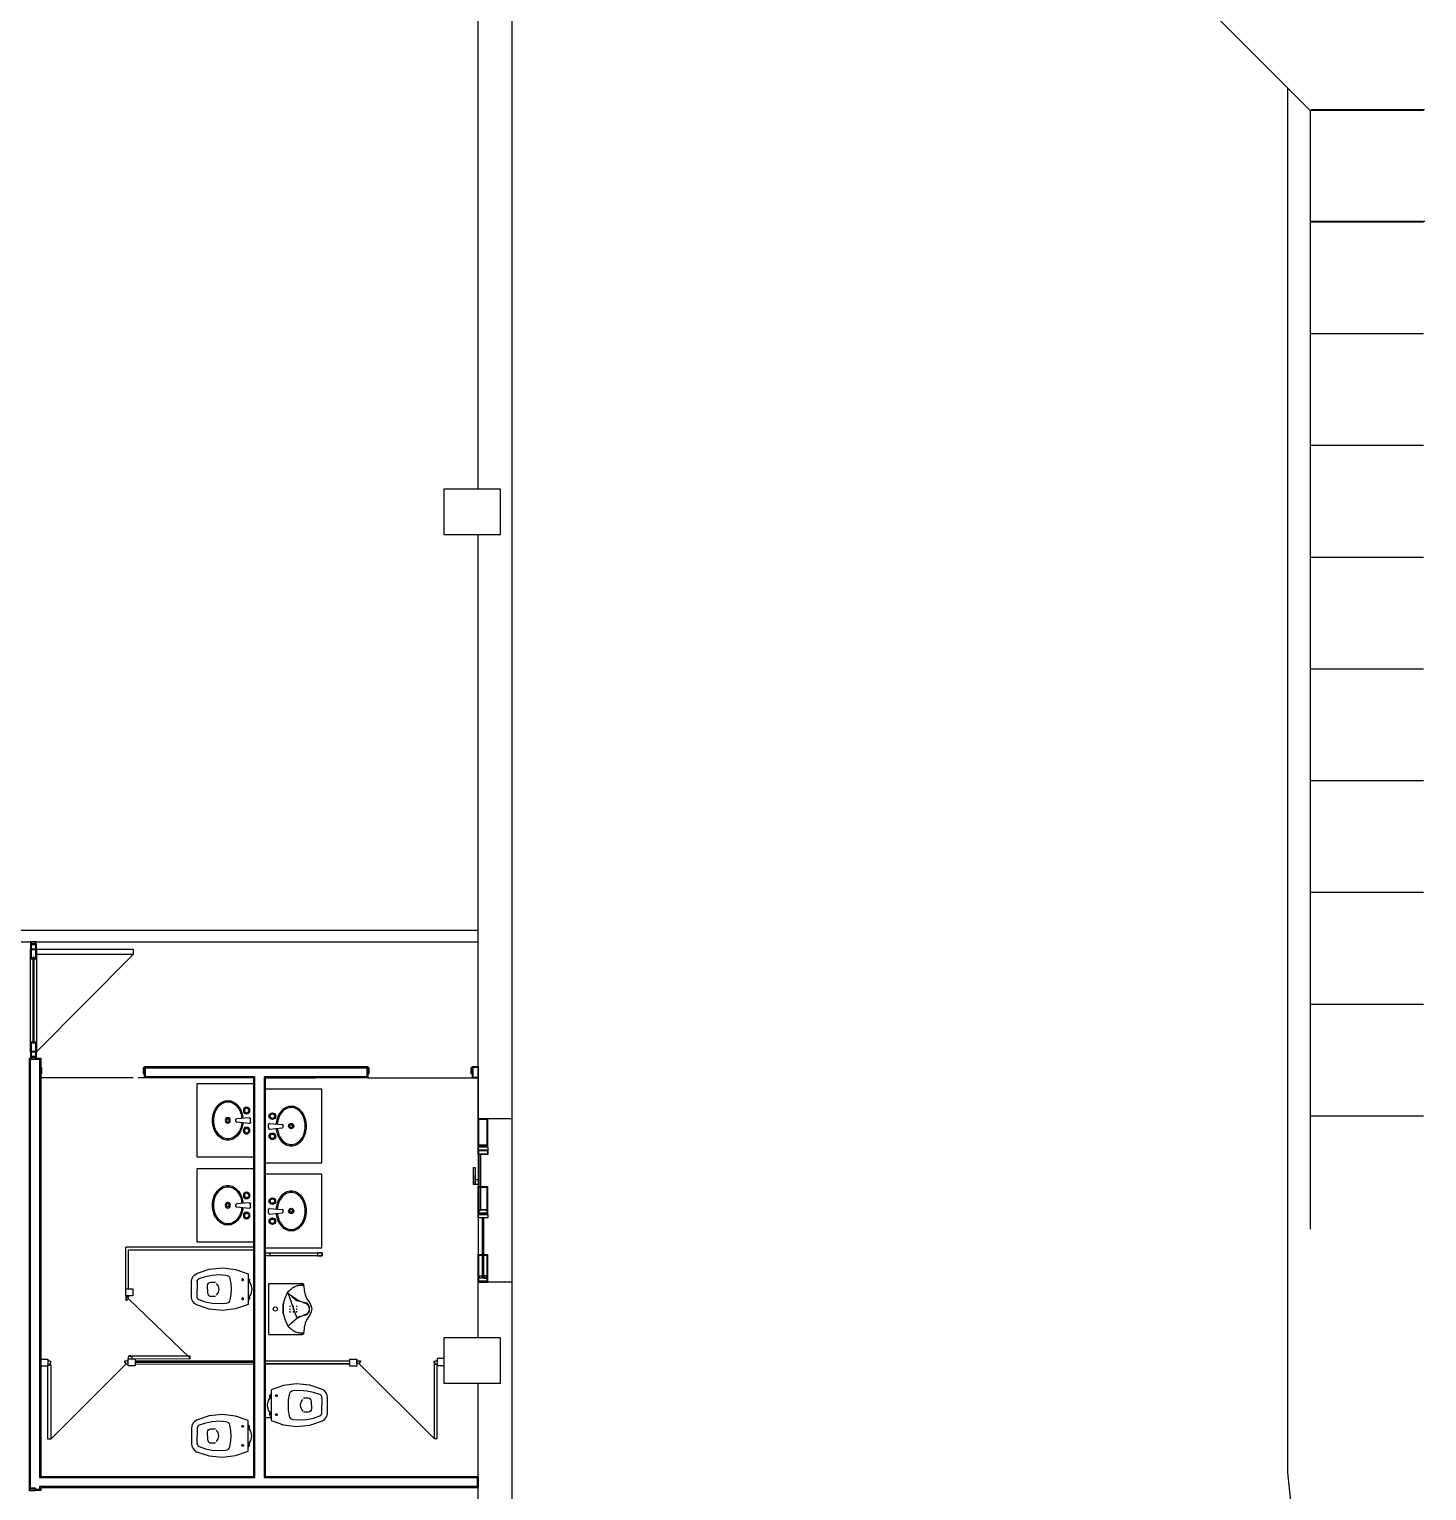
# Model space of a CAD drawing. Header units: metres. Extents: x 2 to 323, y -2 to 254.
# Drawn here: x 73.38 to 85.73, y 151.41 to 164.32 of the extents above; entities that cross this region are included whole.
import ezdxf

# ---------------------------------------------------------------- set-up
doc = ezdxf.new("R2010")
doc.units = ezdxf.units.M
doc.layers.add('REFERENCIA', color=7, linetype='Continuous')

msp = doc.modelspace()

# ---------------------------------------------------------------- linework, layer by layer
at = {"layer": 'REFERENCIA'}
for p, q in [((77.646, 168.62), (77.646, 154.7)), ((77.646, 168.62), (77.646, 154.7)), ((77.646, 168.62), (77.646, 154.7)), ((77.346, 167.352), (77.346, 160.261)), ((77.346, 167.352), (77.346, 160.261)), ((77.346, 167.352), (77.346, 160.261)), ((83.467, 164.842), (84.701, 163.607)), ((83.467, 164.842), (84.701, 163.607)), ((83.467, 164.842), (84.701, 163.607)), ((84.501, 163.807), (84.501, 151.571)), ((84.501, 163.807), (84.501, 151.571)), ((84.501, 163.807), (84.501, 151.571)), ((84.501, 163.807), (84.501, 151.571)), ((84.501, 163.807), (84.501, 151.571)), ((85.701, 163.607), (84.701, 163.607)), ((84.701, 163.607), (84.701, 153.721)), ((85.701, 163.607), (84.701, 163.607)), ((85.701, 163.607), (84.701, 163.607)), ((84.701, 163.607), (84.701, 153.721)), ((85.701, 163.607), (84.701, 163.607)), ((85.701, 163.607), (84.701, 163.607)), ((84.701, 163.607), (84.701, 153.721)), ((85.701, 163.607), (84.701, 163.607)), ((85.711, 163.613), (84.711, 163.612)), ((85.711, 163.613), (84.711, 163.612)), ((85.711, 163.613), (84.711, 163.612)), ((85.701, 162.62), (84.701, 162.62)), ((85.701, 162.62), (84.701, 162.62)), ((85.701, 162.62), (84.701, 162.62)), ((85.701, 162.62), (84.701, 162.62)), ((85.701, 162.62), (84.701, 162.62)), ((85.701, 162.62), (84.701, 162.62)), ((85.712, 162.625), (84.712, 162.625)), ((85.712, 162.625), (84.712, 162.625)), ((85.712, 162.625), (84.712, 162.625)), ((85.701, 161.633), (84.701, 161.633)), ((85.701, 161.633), (84.701, 161.633)), ((85.701, 161.633), (84.701, 161.633)), ((85.701, 160.645), (84.701, 160.645)), ((85.701, 160.645), (84.701, 160.645)), ((85.701, 160.645), (84.701, 160.645)), ((77.346, 159.861), (77.346, 154.7)), ((77.346, 159.861), (77.346, 154.7)), ((77.346, 159.861), (77.346, 154.7)), ((85.701, 159.658), (84.701, 159.658)), ((85.701, 159.658), (84.701, 159.658)), ((85.701, 159.658), (84.701, 159.658)), ((85.701, 158.67), (84.701, 158.67)), ((85.701, 158.67), (84.701, 158.67)), ((85.701, 158.67), (84.701, 158.67)), ((85.701, 157.683), (84.701, 157.683)), ((85.701, 157.683), (84.701, 157.683)), ((85.701, 157.683), (84.701, 157.683)), ((85.701, 156.696), (84.701, 156.696)), ((85.701, 156.696), (84.701, 156.696)), ((85.701, 156.696), (84.701, 156.696)), ((74.301, 156.15), (73.447, 155.29)), ((85.701, 155.708), (84.701, 155.708)), ((85.701, 155.708), (84.701, 155.708)), ((85.701, 155.708), (84.701, 155.708)), ((73.396, 151.435), (73.396, 155.223)), ((74.411, 155.148), (76.366, 155.148)), ((74.301, 155.058), (73.486, 155.058)), ((74.401, 155.058), (74.346, 155.058)), ((75.468, 155.058), (75.913, 155.058)), ((76.376, 155.097), (76.376, 155.058)), ((76.376, 155.058), (77.301, 155.058)), ((77.351, 155.058), (77.351, 153.258)), ((85.701, 154.721), (84.701, 154.721)), ((85.701, 154.721), (84.701, 154.721)), ((85.701, 154.721), (84.701, 154.721)), ((75.208, 154.676), (75.208, 154.686)), ((75.328, 154.706), (75.218, 154.696)), ((75.328, 154.656), (75.218, 154.666)), ((75.338, 154.666), (75.338, 154.696)), ((75.498, 154.616), (75.498, 154.646)), ((75.508, 154.656), (75.618, 154.646)), ((75.508, 154.606), (75.618, 154.616)), ((75.628, 154.626), (75.628, 154.636)), ((77.346, 154.7), (77.646, 154.7)), ((77.346, 154.7), (77.646, 154.7)), ((77.346, 154.7), (77.646, 154.7)), ((77.646, 154.7), (77.646, 153.256)), ((77.646, 154.7), (77.646, 153.256)), ((77.646, 154.7), (77.646, 153.256)), ((77.351, 154.458), (77.431, 154.458)), ((77.324, 154.197), (77.324, 154.151)), ((77.324, 154.15), (77.324, 154.195)), ((77.324, 154.161), (77.324, 154.116)), ((77.324, 154.114), (77.324, 154.159)), ((75.208, 153.926), (75.208, 153.936)), ((75.328, 153.956), (75.218, 153.946)), ((75.338, 153.916), (75.338, 153.946)), ((75.328, 153.906), (75.218, 153.916)), ((75.498, 153.866), (75.498, 153.896)), ((75.508, 153.906), (75.618, 153.896)), ((75.508, 153.856), (75.618, 153.866)), ((75.628, 153.876), (75.628, 153.886)), ((77.351, 153.858), (77.431, 153.858)), ((77.388, 153.29), (77.388, 153.823)), ((77.398, 153.823), (77.398, 153.29)), ((74.236, 153.195), (74.236, 153.562)), ((75.368, 153.562), (74.236, 153.562)), ((75.468, 153.558), (75.469, 153.558)), ((74.261, 153.195), (74.261, 153.537)), ((75.368, 153.537), (74.261, 153.537)), ((74.286, 153.537), (74.286, 153.537)), ((74.867, 153.258), (74.867, 153.191)), ((74.867, 153.125), (74.867, 153.191)), ((75.502, 152.791), (75.502, 153.241)), ((75.502, 153.241), (75.792, 153.241)), ((77.346, 153.256), (77.346, 152.761)), ((77.346, 153.256), (77.646, 153.256)), ((77.346, 153.256), (77.346, 152.761)), ((77.346, 153.256), (77.646, 153.256)), ((77.346, 153.256), (77.346, 152.761)), ((77.346, 153.256), (77.646, 153.256)), ((77.351, 153.258), (77.431, 153.258)), ((77.646, 153.256), (77.646, 147.45)), ((77.646, 153.256), (77.646, 147.45)), ((77.646, 153.256), (77.646, 147.45)), ((74.261, 153.105), (74.804, 152.584)), ((74.261, 153.105), (74.804, 152.584)), ((75.688, 153.037), (75.688, 153.046)), ((75.718, 153.037), (75.718, 153.046)), ((75.748, 153.037), (75.748, 153.046)), ((75.688, 153.012), (75.688, 153.021)), ((75.688, 152.987), (75.688, 152.996)), ((75.718, 153.012), (75.718, 153.021)), ((75.718, 152.987), (75.718, 152.996)), ((75.748, 153.012), (75.748, 153.021)), ((75.748, 152.987), (75.748, 152.996)), ((75.502, 152.791), (75.792, 152.791)), ((74.24, 152.531), (73.576, 151.867)), ((74.292, 152.574), (74.292, 152.574)), ((75.368, 152.543), (74.321, 152.543)), ((76.216, 152.531), (75.468, 152.531)), ((76.297, 152.535), (76.961, 151.871)), ((77.346, 152.361), (77.346, 147.45)), ((77.346, 152.361), (77.346, 147.45)), ((77.346, 152.361), (77.346, 147.45)), ((75.97, 152.233), (75.97, 152.167)), ((75.97, 152.1), (75.97, 152.167)), ((75.468, 152.058), (75.52, 152.058)), ((74.867, 151.962), (74.867, 151.895)), ((74.867, 151.829), (74.867, 151.895))]:
    msp.add_line(p, q, dxfattribs=at)
for points in [[(77.046, 159.861), (77.546, 159.861), (77.546, 160.261), (77.046, 160.261), (77.046, 159.861)], [(77.046, 159.861), (77.546, 159.861), (77.546, 160.261), (77.046, 160.261), (77.046, 159.861)], [(73.396, 156.24), (73.446, 156.24), (73.446, 156.262), (73.396, 156.262), (73.396, 156.24)], [(73.447, 156.24), (73.396, 156.24), (73.396, 156.195), (73.447, 156.195), (73.447, 156.24)], [(73.447, 155.29), (73.41, 155.29), (73.41, 155.29), (73.396, 155.29), (73.396, 156.096), (73.396, 156.195), (73.433, 156.195), (73.433, 156.195), (73.447, 156.195), (73.447, 156.096), (73.447, 155.29)], [(73.401, 156.245), (73.441, 156.245), (73.441, 156.257), (73.401, 156.257), (73.401, 156.245)], [(73.442, 156.235), (73.401, 156.235), (73.401, 156.2), (73.442, 156.2), (73.442, 156.235)], [(74.301, 156.195), (74.301, 156.164), (74.301, 156.164), (74.301, 156.15), (73.585, 156.15), (73.447, 156.15), (73.447, 156.181), (73.447, 156.181), (73.447, 156.195), (73.585, 156.195), (74.301, 156.195)], [(73.416, 155.365), (73.427, 155.365), (73.427, 156.125), (73.416, 156.125), (73.416, 155.365)], [(73.447, 155.29), (73.396, 155.29), (73.396, 155.245), (73.447, 155.245), (73.447, 155.29)], [(73.396, 155.223), (73.446, 155.223), (73.446, 155.245), (73.396, 155.245), (73.396, 155.223)], [(73.442, 155.285), (73.401, 155.285), (73.401, 155.25), (73.442, 155.25), (73.442, 155.285)], [(73.401, 155.228), (73.441, 155.228), (73.441, 155.24), (73.401, 155.24), (73.401, 155.228)], [(73.496, 155.148), (73.476, 155.148), (73.476, 155.097), (73.496, 155.097), (73.496, 155.148)], [(73.491, 155.143), (73.481, 155.143), (73.481, 155.102), (73.491, 155.102), (73.491, 155.143)], [(74.411, 155.148), (74.391, 155.148), (74.391, 155.097), (74.411, 155.097), (74.411, 155.148)], [(74.406, 155.143), (74.396, 155.143), (74.396, 155.102), (74.406, 155.102), (74.406, 155.143)], [(76.386, 155.148), (76.366, 155.148), (76.366, 155.097), (76.386, 155.097), (76.386, 155.148)], [(76.381, 155.143), (76.371, 155.143), (76.371, 155.102), (76.381, 155.102), (76.381, 155.143)], [(77.306, 155.148), (77.286, 155.148), (77.286, 155.097), (77.306, 155.097), (77.306, 155.148)], [(77.301, 155.143), (77.291, 155.143), (77.291, 155.102), (77.301, 155.102), (77.301, 155.143)], [(75.368, 155.008), (75.368, 154.358), (74.868, 154.358), (74.868, 155.008), (75.368, 155.008)], [(75.468, 154.958), (75.468, 154.308), (75.968, 154.308), (75.968, 154.958), (75.468, 154.958)], [(75.276, 154.77), (75.278, 154.759), (75.284, 154.75), (75.293, 154.743), (75.305, 154.741), (75.316, 154.743), (75.325, 154.75), (75.332, 154.759), (75.334, 154.77), (75.332, 154.782), (75.325, 154.791), (75.316, 154.797), (75.305, 154.8), (75.293, 154.797), (75.284, 154.791), (75.278, 154.782), (75.276, 154.77)], [(75.286, 154.77), (75.287, 154.763), (75.291, 154.757), (75.297, 154.753), (75.305, 154.751), (75.312, 154.753), (75.318, 154.757), (75.322, 154.763), (75.324, 154.77), (75.322, 154.778), (75.318, 154.784), (75.312, 154.788), (75.305, 154.79), (75.297, 154.788), (75.291, 154.784), (75.287, 154.778), (75.286, 154.77)], [(75.561, 154.72), (75.559, 154.709), (75.553, 154.7), (75.543, 154.693), (75.532, 154.691), (75.521, 154.693), (75.511, 154.7), (75.505, 154.709), (75.503, 154.72), (75.505, 154.732), (75.511, 154.741), (75.521, 154.747), (75.532, 154.75), (75.543, 154.747), (75.553, 154.741), (75.559, 154.732), (75.561, 154.72)], [(75.551, 154.72), (75.55, 154.713), (75.546, 154.707), (75.54, 154.703), (75.532, 154.701), (75.525, 154.703), (75.519, 154.707), (75.514, 154.713), (75.513, 154.72), (75.514, 154.728), (75.519, 154.734), (75.525, 154.738), (75.532, 154.74), (75.54, 154.738), (75.546, 154.734), (75.55, 154.728), (75.551, 154.72)], [(75.115, 154.683), (75.117, 154.674), (75.122, 154.666), (75.129, 154.661), (75.138, 154.659), (75.148, 154.661), (75.155, 154.666), (75.16, 154.674), (75.162, 154.683), (75.16, 154.692), (75.155, 154.7), (75.148, 154.705), (75.138, 154.707), (75.129, 154.705), (75.122, 154.7), (75.117, 154.692), (75.115, 154.683)], [(75.126, 154.683), (75.127, 154.678), (75.129, 154.674), (75.133, 154.671), (75.138, 154.671), (75.143, 154.671), (75.147, 154.674), (75.15, 154.678), (75.151, 154.683), (75.15, 154.688), (75.147, 154.692), (75.143, 154.695), (75.138, 154.695), (75.133, 154.695), (75.129, 154.692), (75.127, 154.688), (75.126, 154.683)], [(75.276, 154.592), (75.278, 154.581), (75.284, 154.572), (75.293, 154.565), (75.305, 154.563), (75.316, 154.565), (75.325, 154.572), (75.332, 154.581), (75.334, 154.592), (75.332, 154.604), (75.325, 154.613), (75.316, 154.619), (75.305, 154.621), (75.293, 154.619), (75.284, 154.613), (75.278, 154.604), (75.276, 154.592)], [(75.286, 154.592), (75.287, 154.585), (75.291, 154.579), (75.297, 154.575), (75.305, 154.573), (75.312, 154.575), (75.318, 154.579), (75.322, 154.585), (75.324, 154.592), (75.322, 154.6), (75.318, 154.606), (75.312, 154.61), (75.305, 154.611), (75.297, 154.61), (75.291, 154.606), (75.287, 154.6), (75.286, 154.592)], [(75.722, 154.633), (75.72, 154.624), (75.715, 154.616), (75.708, 154.611), (75.699, 154.609), (75.689, 154.611), (75.682, 154.616), (75.677, 154.624), (75.675, 154.633), (75.677, 154.642), (75.682, 154.65), (75.689, 154.655), (75.699, 154.657), (75.708, 154.655), (75.715, 154.65), (75.72, 154.642), (75.722, 154.633)], [(75.711, 154.633), (75.71, 154.628), (75.707, 154.624), (75.703, 154.621), (75.699, 154.621), (75.694, 154.621), (75.69, 154.624), (75.687, 154.628), (75.686, 154.633), (75.687, 154.638), (75.69, 154.642), (75.694, 154.645), (75.699, 154.645), (75.703, 154.645), (75.707, 154.642), (75.71, 154.638), (75.711, 154.633)], [(77.431, 154.698), (77.431, 154.458), (77.351, 154.458), (77.351, 154.698), (77.431, 154.698)], [(77.426, 154.693), (77.426, 154.463), (77.356, 154.463), (77.356, 154.693), (77.426, 154.693)], [(75.561, 154.542), (75.559, 154.531), (75.553, 154.522), (75.543, 154.515), (75.532, 154.513), (75.521, 154.515), (75.511, 154.522), (75.505, 154.531), (75.503, 154.542), (75.505, 154.554), (75.511, 154.563), (75.521, 154.569), (75.532, 154.571), (75.543, 154.569), (75.553, 154.563), (75.559, 154.554), (75.561, 154.542)], [(75.551, 154.542), (75.55, 154.535), (75.546, 154.529), (75.54, 154.525), (75.532, 154.523), (75.525, 154.525), (75.519, 154.529), (75.514, 154.535), (75.513, 154.542), (75.514, 154.55), (75.519, 154.556), (75.525, 154.56), (75.532, 154.561), (75.54, 154.56), (75.546, 154.556), (75.55, 154.55), (75.551, 154.542)], [(77.351, 154.421), (77.351, 154.45), (77.436, 154.45), (77.436, 154.421), (77.351, 154.421)], [(77.37, 154.389), (77.37, 153.886), (77.36, 153.886), (77.36, 154.389), (77.37, 154.389)], [(75.368, 154.258), (75.368, 153.608), (74.868, 153.608), (74.868, 154.258), (75.368, 154.258)], [(75.468, 154.208), (75.468, 153.558), (75.968, 153.558), (75.968, 154.208), (75.468, 154.208)], [(77.431, 154.098), (77.431, 153.858), (77.351, 153.858), (77.351, 154.098), (77.431, 154.098)], [(77.426, 154.093), (77.426, 153.863), (77.356, 153.863), (77.356, 154.093), (77.426, 154.093)], [(75.115, 153.933), (75.117, 153.924), (75.122, 153.916), (75.129, 153.911), (75.138, 153.909), (75.148, 153.911), (75.155, 153.916), (75.16, 153.924), (75.162, 153.933), (75.16, 153.942), (75.155, 153.95), (75.148, 153.955), (75.138, 153.957), (75.129, 153.955), (75.122, 153.95), (75.117, 153.942), (75.115, 153.933)], [(75.126, 153.933), (75.127, 153.928), (75.129, 153.924), (75.133, 153.921), (75.138, 153.921), (75.143, 153.921), (75.147, 153.924), (75.15, 153.928), (75.151, 153.933), (75.15, 153.938), (75.147, 153.942), (75.143, 153.945), (75.138, 153.945), (75.133, 153.945), (75.129, 153.942), (75.127, 153.938), (75.126, 153.933)], [(75.276, 154.02), (75.278, 154.009), (75.284, 154), (75.293, 153.993), (75.305, 153.991), (75.316, 153.993), (75.325, 154), (75.332, 154.009), (75.334, 154.02), (75.332, 154.032), (75.325, 154.041), (75.316, 154.047), (75.305, 154.05), (75.293, 154.047), (75.284, 154.041), (75.278, 154.032), (75.276, 154.02)], [(75.286, 154.02), (75.287, 154.013), (75.291, 154.007), (75.297, 154.003), (75.305, 154.001), (75.312, 154.003), (75.318, 154.007), (75.322, 154.013), (75.324, 154.02), (75.322, 154.028), (75.318, 154.034), (75.312, 154.038), (75.305, 154.04), (75.297, 154.038), (75.291, 154.034), (75.287, 154.028), (75.286, 154.02)], [(75.561, 153.97), (75.559, 153.959), (75.553, 153.95), (75.543, 153.943), (75.532, 153.941), (75.521, 153.943), (75.511, 153.95), (75.505, 153.959), (75.503, 153.97), (75.505, 153.982), (75.511, 153.991), (75.521, 153.997), (75.532, 154), (75.543, 153.997), (75.553, 153.991), (75.559, 153.982), (75.561, 153.97)], [(75.551, 153.97), (75.55, 153.963), (75.546, 153.957), (75.54, 153.953), (75.532, 153.951), (75.525, 153.953), (75.519, 153.957), (75.514, 153.963), (75.513, 153.97), (75.514, 153.978), (75.519, 153.984), (75.525, 153.988), (75.532, 153.99), (75.54, 153.988), (75.546, 153.984), (75.55, 153.978), (75.551, 153.97)], [(75.276, 153.842), (75.278, 153.831), (75.284, 153.822), (75.293, 153.815), (75.305, 153.813), (75.316, 153.815), (75.325, 153.822), (75.332, 153.831), (75.334, 153.842), (75.332, 153.854), (75.325, 153.863), (75.316, 153.869), (75.305, 153.871), (75.293, 153.869), (75.284, 153.863), (75.278, 153.854), (75.276, 153.842)], [(75.286, 153.842), (75.287, 153.835), (75.291, 153.829), (75.297, 153.825), (75.305, 153.823), (75.312, 153.825), (75.318, 153.829), (75.322, 153.835), (75.324, 153.842), (75.322, 153.85), (75.318, 153.856), (75.312, 153.86), (75.305, 153.861), (75.297, 153.86), (75.291, 153.856), (75.287, 153.85), (75.286, 153.842)], [(75.561, 153.792), (75.559, 153.781), (75.553, 153.772), (75.543, 153.765), (75.532, 153.763), (75.521, 153.765), (75.511, 153.772), (75.505, 153.781), (75.503, 153.792), (75.505, 153.804), (75.511, 153.813), (75.521, 153.819), (75.532, 153.821), (75.543, 153.819), (75.553, 153.813), (75.559, 153.804), (75.561, 153.792)], [(75.551, 153.792), (75.55, 153.785), (75.546, 153.779), (75.54, 153.775), (75.532, 153.773), (75.525, 153.775), (75.519, 153.779), (75.514, 153.785), (75.513, 153.792), (75.514, 153.8), (75.519, 153.806), (75.525, 153.81), (75.532, 153.811), (75.54, 153.81), (75.546, 153.806), (75.55, 153.8), (75.551, 153.792)], [(75.722, 153.883), (75.72, 153.874), (75.715, 153.866), (75.708, 153.861), (75.699, 153.859), (75.689, 153.861), (75.682, 153.866), (75.677, 153.874), (75.675, 153.883), (75.677, 153.892), (75.682, 153.9), (75.689, 153.905), (75.699, 153.907), (75.708, 153.905), (75.715, 153.9), (75.72, 153.892), (75.722, 153.883)], [(75.711, 153.883), (75.71, 153.878), (75.707, 153.874), (75.703, 153.871), (75.699, 153.871), (75.694, 153.871), (75.69, 153.874), (75.687, 153.878), (75.686, 153.883), (75.687, 153.888), (75.69, 153.892), (75.694, 153.895), (75.699, 153.895), (75.703, 153.895), (75.707, 153.892), (75.71, 153.888), (75.711, 153.883)], [(77.436, 153.853), (77.436, 153.823), (77.351, 153.823), (77.351, 153.853), (77.436, 153.853)], [(75.469, 153.487), (75.469, 153.513), (75.971, 153.513), (75.971, 153.487), (75.469, 153.487)], [(75.509, 153.513), (75.509, 153.487), (75.469, 153.487), (75.469, 153.513), (75.509, 153.513)], [(75.931, 153.513), (75.931, 153.487), (75.971, 153.487), (75.971, 153.513), (75.931, 153.513)], [(77.431, 153.498), (77.431, 153.258), (77.351, 153.258), (77.351, 153.498), (77.431, 153.498)], [(77.426, 153.493), (77.426, 153.263), (77.356, 153.263), (77.356, 153.493), (77.426, 153.493)], [(74.817, 153.191), (74.817, 153.258), (74.82, 153.28), (74.83, 153.3), (74.844, 153.317), (74.863, 153.33), (74.975, 153.368), (75.091, 153.38), (75.206, 153.366), (75.317, 153.326), (75.317, 153.271), (75.317, 153.111), (75.317, 153.057), (75.206, 153.017), (75.091, 153.003), (74.975, 153.014), (74.863, 153.052), (74.844, 153.065), (74.83, 153.082), (74.82, 153.102), (74.817, 153.125), (74.817, 153.191)], [(77.351, 153.29), (77.351, 153.255), (77.436, 153.255), (77.436, 153.29), (77.351, 153.29)], [(77.383, 153.29), (77.363, 153.29), (77.363, 153.31), (77.383, 153.31), (77.383, 153.29)], [(77.403, 153.29), (77.423, 153.29), (77.423, 153.31), (77.403, 153.31), (77.403, 153.29)], [(74.298, 153.195), (74.298, 153.133), (74.236, 153.133), (74.236, 153.195), (74.298, 153.195)], [(75.262, 153.275), (75.263, 153.272), (75.264, 153.27), (75.266, 153.268), (75.269, 153.268), (75.272, 153.268), (75.274, 153.27), (75.276, 153.272), (75.276, 153.275), (75.276, 153.278), (75.274, 153.28), (75.272, 153.282), (75.269, 153.282), (75.266, 153.282), (75.264, 153.28), (75.263, 153.278), (75.262, 153.275)], [(75.262, 153.275), (75.263, 153.272), (75.264, 153.27), (75.266, 153.268), (75.269, 153.268), (75.272, 153.268), (75.274, 153.27), (75.276, 153.272), (75.276, 153.275), (75.276, 153.278), (75.274, 153.28), (75.272, 153.282), (75.269, 153.282), (75.266, 153.282), (75.264, 153.28), (75.263, 153.278), (75.262, 153.275)], [(74.261, 153.123), (74.261, 153.133), (74.236, 153.133), (74.236, 153.123), (74.261, 153.123)], [(74.249, 153.105), (74.261, 153.105), (74.261, 153.123), (74.236, 153.123), (74.236, 153.096), (74.249, 153.096), (74.249, 153.105)], [(75.262, 153.107), (75.263, 153.104), (75.264, 153.102), (75.266, 153.101), (75.269, 153.1), (75.272, 153.101), (75.274, 153.102), (75.276, 153.104), (75.276, 153.107), (75.276, 153.11), (75.274, 153.112), (75.272, 153.114), (75.269, 153.115), (75.266, 153.114), (75.264, 153.112), (75.263, 153.11), (75.262, 153.107)], [(75.576, 153.016), (75.575, 153.009), (75.571, 153.003), (75.565, 152.999), (75.558, 152.998), (75.551, 152.999), (75.545, 153.003), (75.541, 153.009), (75.539, 153.016), (75.541, 153.024), (75.545, 153.029), (75.551, 153.033), (75.558, 153.035), (75.565, 153.033), (75.571, 153.029), (75.575, 153.024), (75.576, 153.016)], [(77.046, 152.361), (77.546, 152.361), (77.546, 152.761), (77.046, 152.761), (77.046, 152.361)], [(77.046, 152.361), (77.546, 152.361), (77.546, 152.761), (77.046, 152.761), (77.046, 152.361)], [(73.548, 152.574), (73.548, 152.512), (73.486, 152.512), (73.486, 152.574), (73.548, 152.574)], [(73.548, 152.522), (73.576, 152.522), (73.576, 151.867), (73.548, 151.867), (73.548, 152.522)], [(74.235, 152.544), (74.235, 152.531), (74.259, 152.531), (74.259, 152.556), (74.227, 152.556), (74.227, 152.544), (74.235, 152.544)], [(74.321, 152.575), (74.321, 152.513), (74.259, 152.513), (74.259, 152.575), (74.321, 152.575)], [(74.292, 152.575), (74.292, 152.603), (74.804, 152.602), (74.804, 152.574), (74.292, 152.575)], [(74.321, 152.555), (74.321, 152.53), (75.368, 152.531), (75.368, 152.556), (74.321, 152.555)], [(75.468, 152.556), (75.468, 152.531), (76.216, 152.531), (76.216, 152.556), (75.468, 152.556)], [(76.278, 152.574), (76.278, 152.512), (76.216, 152.512), (76.216, 152.574), (76.278, 152.574)], [(76.302, 152.547), (76.302, 152.535), (76.278, 152.535), (76.278, 152.56), (76.31, 152.56), (76.31, 152.547), (76.302, 152.547)], [(76.989, 152.526), (76.961, 152.526), (76.961, 151.871), (76.989, 151.871), (76.989, 152.526)], [(76.989, 152.578), (76.989, 152.516), (77.051, 152.516), (77.051, 152.578), (76.989, 152.578)], [(76.02, 152.167), (76.02, 152.233), (76.016, 152.256), (76.007, 152.276), (75.993, 152.293), (75.974, 152.306), (75.862, 152.343), (75.746, 152.355), (75.631, 152.341), (75.52, 152.301), (75.52, 152.247), (75.52, 152.086), (75.52, 152.032), (75.631, 151.992), (75.746, 151.978), (75.862, 151.99), (75.974, 152.028), (75.993, 152.04), (76.007, 152.057), (76.016, 152.078), (76.02, 152.1), (76.02, 152.167)], [(75.575, 152.251), (75.574, 152.248), (75.573, 152.245), (75.57, 152.244), (75.568, 152.243), (75.565, 152.244), (75.562, 152.245), (75.561, 152.248), (75.56, 152.251), (75.561, 152.253), (75.562, 152.256), (75.565, 152.257), (75.568, 152.258), (75.57, 152.257), (75.573, 152.256), (75.574, 152.253), (75.575, 152.251)], [(75.575, 152.251), (75.574, 152.248), (75.573, 152.245), (75.57, 152.244), (75.568, 152.243), (75.565, 152.244), (75.562, 152.245), (75.561, 152.248), (75.56, 152.251), (75.561, 152.253), (75.562, 152.256), (75.565, 152.257), (75.568, 152.258), (75.57, 152.257), (75.573, 152.256), (75.574, 152.253), (75.575, 152.251)], [(74.817, 151.895), (74.817, 151.829), (74.82, 151.806), (74.83, 151.786), (74.844, 151.769), (74.863, 151.756), (74.975, 151.718), (75.091, 151.706), (75.206, 151.721), (75.317, 151.761), (75.317, 151.815), (75.317, 151.975), (75.317, 152.03), (75.206, 152.07), (75.091, 152.084), (74.975, 152.072), (74.863, 152.034), (74.844, 152.021), (74.83, 152.004), (74.82, 151.984), (74.817, 151.962), (74.817, 151.895)], [(75.575, 152.083), (75.574, 152.08), (75.573, 152.078), (75.57, 152.076), (75.568, 152.076), (75.565, 152.076), (75.562, 152.078), (75.561, 152.08), (75.56, 152.083), (75.561, 152.086), (75.562, 152.088), (75.565, 152.09), (75.568, 152.09), (75.57, 152.09), (75.573, 152.088), (75.574, 152.086), (75.575, 152.083)], [(75.276, 151.979), (75.276, 151.976), (75.274, 151.974), (75.272, 151.972), (75.269, 151.972), (75.266, 151.972), (75.264, 151.974), (75.263, 151.976), (75.262, 151.979), (75.263, 151.982), (75.264, 151.984), (75.266, 151.986), (75.269, 151.986), (75.272, 151.986), (75.274, 151.984), (75.276, 151.982), (75.276, 151.979)], [(75.276, 151.811), (75.276, 151.808), (75.274, 151.806), (75.272, 151.805), (75.269, 151.804), (75.266, 151.805), (75.264, 151.806), (75.263, 151.808), (75.262, 151.811), (75.263, 151.814), (75.264, 151.816), (75.266, 151.818), (75.269, 151.819), (75.272, 151.818), (75.274, 151.816), (75.276, 151.814), (75.276, 151.811)], [(75.276, 151.811), (75.276, 151.808), (75.274, 151.806), (75.272, 151.805), (75.269, 151.804), (75.266, 151.805), (75.264, 151.806), (75.263, 151.808), (75.262, 151.811), (75.263, 151.814), (75.264, 151.816), (75.266, 151.818), (75.269, 151.819), (75.272, 151.818), (75.274, 151.816), (75.276, 151.814), (75.276, 151.811)], [(73.437, 151.435), (73.437, 151.409), (73.386, 151.409), (73.386, 151.435), (73.437, 151.435)], [(73.431, 151.43), (73.431, 151.414), (73.39, 151.414), (73.39, 151.43), (73.431, 151.43)]]:
    msp.add_lwpolyline(points, close=True, dxfattribs=at)
for points in [[(77.351, 156.362), (68.221, 156.362), (68.221, 156.262), (77.351, 156.262)], [(73.427, 156.11), (73.447, 156.11), (73.447, 156.195), (73.396, 156.195), (73.396, 156.11), (73.416, 156.11)], [(73.427, 156.115), (73.442, 156.115), (73.442, 156.19), (73.401, 156.19), (73.401, 156.115), (73.416, 156.115)], [(73.416, 155.375), (73.396, 155.375), (73.396, 155.29), (73.447, 155.29), (73.447, 155.375), (73.427, 155.375)], [(73.416, 155.37), (73.401, 155.37), (73.401, 155.295), (73.442, 155.295), (73.442, 155.37), (73.427, 155.37)], [(73.386, 151.412), (73.386, 155.233), (73.396, 155.233)], [(73.446, 155.233), (73.486, 155.233), (73.486, 155.148)], [(73.446, 155.223), (73.476, 155.223), (73.476, 155.148)], [(74.401, 155.148), (74.401, 155.158), (76.376, 155.158), (76.376, 155.148)], [(77.301, 155.148), (77.301, 155.158), (77.351, 155.158), (77.351, 155.058), (77.301, 155.058), (77.301, 155.097)], [(77.306, 155.148), (77.306, 155.153), (77.346, 155.153), (77.346, 155.063), (77.306, 155.063), (77.306, 155.097)], [(76.366, 155.097), (76.366, 155.068), (75.458, 155.068), (75.458, 151.527), (77.341, 151.527), (77.341, 151.447), (73.476, 151.447), (73.476, 151.422), (73.437, 151.422)], [(76.376, 155.097), (76.376, 155.058), (75.468, 155.058), (75.468, 151.537), (77.351, 151.537), (77.351, 151.437), (73.486, 151.437), (73.486, 151.412), (73.437, 151.412)], [(73.476, 155.097), (73.476, 151.527), (75.378, 151.527), (75.378, 155.068), (74.411, 155.068), (74.411, 155.097)], [(73.486, 155.097), (73.486, 151.537), (75.368, 151.537), (75.368, 155.058), (74.401, 155.058), (74.401, 155.097)], [(77.301, 155.058), (77.351, 155.058), (77.351, 155.058)], [(75.138, 154.508), (75.125, 154.509), (75.113, 154.511), (75.1, 154.515), (75.089, 154.521), (75.076, 154.528), (75.064, 154.537), (75.053, 154.548), (75.043, 154.559), (75.034, 154.572), (75.026, 154.585), (75.019, 154.6), (75.014, 154.614), (75.009, 154.631), (75.006, 154.648), (75.004, 154.666), (75.003, 154.683), (75.004, 154.7), (75.006, 154.718), (75.009, 154.735), (75.014, 154.752), (75.019, 154.766), (75.026, 154.781), (75.034, 154.794), (75.043, 154.807), (75.053, 154.818), (75.064, 154.829), (75.076, 154.838), (75.089, 154.845), (75.1, 154.851), (75.113, 154.855), (75.125, 154.857), (75.138, 154.858), (75.151, 154.857), (75.164, 154.855), (75.176, 154.851), (75.188, 154.845), (75.201, 154.838), (75.213, 154.829), (75.224, 154.818), (75.234, 154.807), (75.243, 154.794), (75.251, 154.781), (75.257, 154.766), (75.263, 154.752), (75.266, 154.739), (75.269, 154.727), (75.271, 154.714), (75.273, 154.701)], [(75.138, 154.519), (75.127, 154.52), (75.115, 154.522), (75.104, 154.525), (75.094, 154.53), (75.082, 154.538), (75.071, 154.546), (75.061, 154.555), (75.052, 154.566), (75.043, 154.578), (75.036, 154.591), (75.03, 154.604), (75.025, 154.618), (75.02, 154.634), (75.017, 154.65), (75.015, 154.666), (75.014, 154.683), (75.015, 154.7), (75.017, 154.716), (75.02, 154.732), (75.025, 154.748), (75.03, 154.762), (75.036, 154.775), (75.043, 154.788), (75.052, 154.8), (75.061, 154.811), (75.071, 154.82), (75.082, 154.828), (75.094, 154.836), (75.104, 154.841), (75.115, 154.844), (75.127, 154.846), (75.138, 154.847), (75.15, 154.846), (75.161, 154.844), (75.172, 154.841), (75.183, 154.836), (75.195, 154.828), (75.206, 154.82), (75.216, 154.811), (75.225, 154.8), (75.233, 154.788), (75.241, 154.775), (75.247, 154.762), (75.252, 154.748), (75.255, 154.737), (75.258, 154.725), (75.26, 154.713), (75.262, 154.7)], [(75.699, 154.458), (75.711, 154.459), (75.724, 154.461), (75.737, 154.465), (75.748, 154.471), (75.761, 154.478), (75.773, 154.487), (75.784, 154.498), (75.794, 154.509), (75.803, 154.522), (75.811, 154.535), (75.817, 154.55), (75.823, 154.564), (75.827, 154.581), (75.831, 154.598), (75.833, 154.616), (75.834, 154.633), (75.833, 154.65), (75.831, 154.668), (75.827, 154.685), (75.823, 154.702), (75.817, 154.716), (75.811, 154.731), (75.803, 154.744), (75.794, 154.757), (75.784, 154.768), (75.773, 154.779), (75.761, 154.788), (75.748, 154.795), (75.737, 154.801), (75.724, 154.805), (75.711, 154.807), (75.699, 154.808), (75.686, 154.807), (75.673, 154.805), (75.661, 154.801), (75.649, 154.795), (75.636, 154.788), (75.624, 154.779), (75.613, 154.768), (75.603, 154.757), (75.594, 154.744), (75.586, 154.731), (75.58, 154.716), (75.574, 154.702), (75.571, 154.689), (75.568, 154.677), (75.566, 154.664), (75.564, 154.651)], [(75.699, 154.469), (75.71, 154.47), (75.721, 154.472), (75.733, 154.475), (75.743, 154.48), (75.755, 154.488), (75.766, 154.496), (75.776, 154.505), (75.785, 154.516), (75.794, 154.528), (75.801, 154.541), (75.807, 154.554), (75.812, 154.568), (75.817, 154.584), (75.82, 154.6), (75.822, 154.616), (75.822, 154.633), (75.822, 154.65), (75.82, 154.666), (75.817, 154.682), (75.812, 154.698), (75.807, 154.712), (75.801, 154.725), (75.794, 154.738), (75.785, 154.75), (75.776, 154.761), (75.766, 154.77), (75.755, 154.778), (75.743, 154.786), (75.733, 154.791), (75.721, 154.794), (75.71, 154.796), (75.699, 154.797), (75.687, 154.796), (75.676, 154.794), (75.665, 154.791), (75.654, 154.786), (75.642, 154.778), (75.631, 154.77), (75.621, 154.761), (75.612, 154.75), (75.603, 154.738), (75.596, 154.725), (75.59, 154.712), (75.585, 154.698), (75.581, 154.687), (75.579, 154.675), (75.577, 154.663), (75.575, 154.65)], [(75.261, 154.662), (75.26, 154.651), (75.258, 154.64), (75.255, 154.629), (75.252, 154.618), (75.247, 154.604), (75.241, 154.591), (75.233, 154.578), (75.225, 154.566), (75.216, 154.555), (75.206, 154.546), (75.195, 154.538), (75.183, 154.53), (75.172, 154.525), (75.161, 154.522), (75.15, 154.52), (75.138, 154.519)], [(75.272, 154.661), (75.271, 154.649), (75.269, 154.638), (75.266, 154.626), (75.263, 154.614), (75.257, 154.6), (75.251, 154.585), (75.243, 154.572), (75.234, 154.559), (75.224, 154.548), (75.213, 154.537), (75.201, 154.528), (75.188, 154.521), (75.176, 154.515), (75.164, 154.511), (75.151, 154.509), (75.138, 154.508)], [(75.208, 154.686), (75.209, 154.69), (75.211, 154.693), (75.215, 154.696), (75.218, 154.696)], [(75.218, 154.666), (75.215, 154.667), (75.211, 154.669), (75.209, 154.672), (75.208, 154.676)], [(75.328, 154.706), (75.33, 154.706), (75.332, 154.706), (75.334, 154.705), (75.335, 154.703), (75.337, 154.702), (75.338, 154.7), (75.338, 154.698), (75.338, 154.696)], [(75.338, 154.666), (75.338, 154.662), (75.335, 154.659), (75.332, 154.657), (75.328, 154.656)], [(75.508, 154.656), (75.506, 154.656), (75.505, 154.656), (75.503, 154.655), (75.501, 154.653), (75.5, 154.652), (75.499, 154.65), (75.499, 154.648), (75.498, 154.646)], [(75.498, 154.616), (75.499, 154.614), (75.499, 154.612), (75.5, 154.611), (75.501, 154.609), (75.503, 154.608), (75.505, 154.607), (75.506, 154.607), (75.508, 154.606)], [(75.565, 154.611), (75.566, 154.599), (75.568, 154.588), (75.571, 154.576), (75.574, 154.564), (75.58, 154.55), (75.586, 154.535), (75.594, 154.522), (75.603, 154.509), (75.613, 154.498), (75.624, 154.487), (75.636, 154.478), (75.649, 154.471), (75.661, 154.465), (75.673, 154.461), (75.686, 154.459), (75.699, 154.458)], [(75.576, 154.612), (75.577, 154.601), (75.579, 154.59), (75.582, 154.579), (75.585, 154.568), (75.59, 154.554), (75.596, 154.541), (75.603, 154.528), (75.612, 154.516), (75.621, 154.505), (75.631, 154.496), (75.642, 154.488), (75.654, 154.48), (75.665, 154.475), (75.676, 154.472), (75.687, 154.47), (75.699, 154.469)], [(75.628, 154.636), (75.628, 154.64), (75.625, 154.643), (75.622, 154.646), (75.618, 154.646)], [(75.618, 154.616), (75.622, 154.617), (75.625, 154.619), (75.628, 154.622), (75.628, 154.626)], [(77.36, 154.381), (77.351, 154.381), (77.351, 154.421), (77.436, 154.421), (77.436, 154.381), (77.37, 154.381)], [(77.36, 154.386), (77.356, 154.386), (77.356, 154.416), (77.431, 154.416), (77.431, 154.386), (77.37, 154.386)], [(77.351, 154.116), (77.308, 154.116), (77.308, 154.267), (77.324, 154.267), (77.324, 154.161), (77.351, 154.161)], [(75.138, 153.758), (75.125, 153.759), (75.113, 153.761), (75.1, 153.765), (75.089, 153.771), (75.076, 153.778), (75.064, 153.787), (75.053, 153.798), (75.043, 153.809), (75.034, 153.822), (75.026, 153.835), (75.019, 153.85), (75.014, 153.864), (75.009, 153.881), (75.006, 153.898), (75.004, 153.916), (75.003, 153.933), (75.004, 153.95), (75.006, 153.968), (75.009, 153.985), (75.014, 154.002), (75.019, 154.016), (75.026, 154.031), (75.034, 154.044), (75.043, 154.057), (75.053, 154.068), (75.064, 154.079), (75.076, 154.088), (75.089, 154.095), (75.1, 154.101), (75.113, 154.105), (75.125, 154.107), (75.138, 154.108), (75.151, 154.107), (75.164, 154.105), (75.176, 154.101), (75.188, 154.095), (75.201, 154.088), (75.213, 154.079), (75.224, 154.068), (75.234, 154.057), (75.243, 154.044), (75.251, 154.031), (75.257, 154.016), (75.263, 154.002), (75.266, 153.989), (75.269, 153.977), (75.271, 153.964), (75.273, 153.951)], [(75.138, 153.769), (75.127, 153.77), (75.115, 153.772), (75.104, 153.775), (75.094, 153.78), (75.082, 153.788), (75.071, 153.796), (75.061, 153.805), (75.052, 153.816), (75.043, 153.828), (75.036, 153.841), (75.03, 153.854), (75.025, 153.868), (75.02, 153.884), (75.017, 153.9), (75.015, 153.916), (75.014, 153.933), (75.015, 153.95), (75.017, 153.966), (75.02, 153.982), (75.025, 153.998), (75.03, 154.012), (75.036, 154.025), (75.043, 154.038), (75.052, 154.05), (75.061, 154.061), (75.071, 154.07), (75.082, 154.078), (75.094, 154.086), (75.104, 154.091), (75.115, 154.094), (75.127, 154.096), (75.138, 154.097), (75.15, 154.096), (75.161, 154.094), (75.172, 154.091), (75.183, 154.086), (75.195, 154.078), (75.206, 154.07), (75.216, 154.061), (75.225, 154.05), (75.233, 154.038), (75.241, 154.025), (75.247, 154.012), (75.252, 153.998), (75.255, 153.987), (75.258, 153.975), (75.26, 153.963), (75.262, 153.95)], [(75.208, 153.936), (75.209, 153.94), (75.211, 153.943), (75.215, 153.946), (75.218, 153.946)], [(75.328, 153.956), (75.33, 153.956), (75.332, 153.956), (75.334, 153.955), (75.335, 153.953), (75.337, 153.952), (75.338, 153.95), (75.338, 153.948), (75.338, 153.946)], [(75.699, 153.708), (75.711, 153.709), (75.724, 153.711), (75.737, 153.715), (75.748, 153.721), (75.761, 153.728), (75.773, 153.737), (75.784, 153.748), (75.794, 153.759), (75.803, 153.772), (75.811, 153.785), (75.817, 153.8), (75.823, 153.814), (75.827, 153.831), (75.831, 153.848), (75.833, 153.866), (75.834, 153.883), (75.833, 153.9), (75.831, 153.918), (75.827, 153.935), (75.823, 153.952), (75.817, 153.966), (75.811, 153.981), (75.803, 153.994), (75.794, 154.007), (75.784, 154.018), (75.773, 154.029), (75.761, 154.038), (75.748, 154.045), (75.737, 154.051), (75.724, 154.055), (75.711, 154.057), (75.699, 154.058), (75.686, 154.057), (75.673, 154.055), (75.661, 154.051), (75.649, 154.045), (75.636, 154.038), (75.624, 154.029), (75.613, 154.018), (75.603, 154.007), (75.594, 153.994), (75.586, 153.981), (75.58, 153.966), (75.574, 153.952), (75.571, 153.939), (75.568, 153.927), (75.566, 153.914), (75.564, 153.901)], [(75.699, 153.719), (75.71, 153.72), (75.721, 153.722), (75.733, 153.725), (75.743, 153.73), (75.755, 153.738), (75.766, 153.746), (75.776, 153.755), (75.785, 153.766), (75.794, 153.778), (75.801, 153.791), (75.807, 153.804), (75.812, 153.818), (75.817, 153.834), (75.82, 153.85), (75.822, 153.866), (75.822, 153.883), (75.822, 153.9), (75.82, 153.916), (75.817, 153.932), (75.812, 153.948), (75.807, 153.962), (75.801, 153.975), (75.794, 153.988), (75.785, 154), (75.776, 154.011), (75.766, 154.02), (75.755, 154.028), (75.743, 154.036), (75.733, 154.041), (75.721, 154.044), (75.71, 154.046), (75.699, 154.047), (75.687, 154.046), (75.676, 154.044), (75.665, 154.041), (75.654, 154.036), (75.642, 154.028), (75.631, 154.02), (75.621, 154.011), (75.612, 154), (75.603, 153.988), (75.596, 153.975), (75.59, 153.962), (75.585, 153.948), (75.581, 153.937), (75.579, 153.925), (75.577, 153.913), (75.575, 153.9)], [(75.261, 153.912), (75.26, 153.901), (75.258, 153.89), (75.255, 153.879), (75.252, 153.868), (75.247, 153.854), (75.241, 153.841), (75.233, 153.828), (75.225, 153.816), (75.216, 153.805), (75.206, 153.796), (75.195, 153.788), (75.183, 153.78), (75.172, 153.775), (75.161, 153.772), (75.15, 153.77), (75.138, 153.769)], [(75.272, 153.911), (75.271, 153.899), (75.269, 153.888), (75.266, 153.876), (75.263, 153.864), (75.257, 153.85), (75.251, 153.835), (75.243, 153.822), (75.234, 153.809), (75.224, 153.798), (75.213, 153.787), (75.201, 153.778), (75.188, 153.771), (75.176, 153.765), (75.164, 153.761), (75.151, 153.759), (75.138, 153.758)], [(75.218, 153.916), (75.215, 153.917), (75.211, 153.919), (75.209, 153.922), (75.208, 153.926)], [(75.338, 153.916), (75.338, 153.912), (75.335, 153.909), (75.332, 153.907), (75.328, 153.906)], [(75.508, 153.906), (75.506, 153.906), (75.505, 153.906), (75.503, 153.905), (75.501, 153.903), (75.5, 153.902), (75.499, 153.9), (75.499, 153.898), (75.498, 153.896)], [(75.498, 153.866), (75.499, 153.864), (75.499, 153.862), (75.5, 153.861), (75.501, 153.859), (75.503, 153.858), (75.505, 153.857), (75.506, 153.857), (75.508, 153.856)], [(75.565, 153.861), (75.566, 153.849), (75.568, 153.838), (75.571, 153.826), (75.574, 153.814), (75.58, 153.8), (75.586, 153.785), (75.594, 153.772), (75.603, 153.759), (75.613, 153.748), (75.624, 153.737), (75.636, 153.728), (75.649, 153.721), (75.661, 153.715), (75.673, 153.711), (75.686, 153.709), (75.699, 153.708)], [(75.576, 153.862), (75.577, 153.851), (75.579, 153.84), (75.582, 153.829), (75.585, 153.818), (75.59, 153.804), (75.596, 153.791), (75.603, 153.778), (75.612, 153.766), (75.621, 153.755), (75.631, 153.746), (75.642, 153.738), (75.654, 153.73), (75.665, 153.725), (75.676, 153.722), (75.687, 153.72), (75.699, 153.719)], [(75.628, 153.886), (75.628, 153.89), (75.625, 153.893), (75.622, 153.896), (75.618, 153.896)], [(75.618, 153.866), (75.622, 153.867), (75.625, 153.869), (75.628, 153.872), (75.628, 153.876)], [(77.36, 153.894), (77.351, 153.894), (77.351, 153.854), (77.436, 153.854), (77.436, 153.894), (77.37, 153.894)], [(77.36, 153.889), (77.356, 153.889), (77.356, 153.859), (77.431, 153.859), (77.431, 153.889), (77.37, 153.889)], [(74.884, 153.285), (74.942, 153.304), (75.001, 153.316), (75.061, 153.321), (75.121, 153.317)], [(75.121, 153.317), (75.134, 153.314), (75.144, 153.307), (75.153, 153.297), (75.157, 153.285)], [(74.867, 153.258), (74.868, 153.266), (74.872, 153.274), (74.877, 153.28), (74.884, 153.285)], [(74.959, 153.191), (74.959, 153.223), (74.961, 153.235), (74.968, 153.244), (74.977, 153.251), (74.989, 153.253), (75.03, 153.253)], [(74.959, 153.191), (74.959, 153.159), (74.961, 153.147), (74.968, 153.138), (74.977, 153.131), (74.989, 153.129), (75.03, 153.129)], [(75.035, 153.241), (75.045, 153.231), (75.052, 153.219), (75.057, 153.205), (75.058, 153.19), (75.057, 153.176), (75.052, 153.162), (75.045, 153.15), (75.035, 153.139)], [(75.157, 153.285), (75.165, 153.238), (75.167, 153.191), (75.165, 153.144), (75.157, 153.097)], [(75.317, 153.289), (75.321, 153.287), (75.325, 153.284), (75.328, 153.28), (75.33, 153.276), (75.331, 153.272), (75.331, 153.267), (75.33, 153.262), (75.328, 153.258)], [(75.317, 153.271), (75.342, 153.234), (75.35, 153.191), (75.342, 153.148), (75.317, 153.111)], [(75.631, 152.968), (75.628, 152.982), (75.627, 152.995), (75.626, 153.009), (75.626, 153.023), (75.626, 153.034), (75.627, 153.044), (75.628, 153.054), (75.631, 153.065), (75.636, 153.086), (75.643, 153.107), (75.65, 153.127), (75.659, 153.147), (75.663, 153.156), (75.669, 153.165), (75.675, 153.173), (75.682, 153.18), (75.691, 153.188), (75.701, 153.196), (75.711, 153.203), (75.721, 153.21), (75.729, 153.214), (75.737, 153.218), (75.745, 153.221), (75.753, 153.223), (75.758, 153.224), (75.763, 153.225), (75.768, 153.226), (75.773, 153.227), (75.776, 153.227), (75.779, 153.228), (75.782, 153.228), (75.784, 153.228), (75.787, 153.229), (75.79, 153.229), (75.792, 153.228), (75.795, 153.228), (75.797, 153.228), (75.798, 153.228), (75.8, 153.228), (75.801, 153.228), (75.802, 153.229), (75.803, 153.229), (75.803, 153.23), (75.803, 153.23), (75.803, 153.232), (75.803, 153.234), (75.803, 153.235), (75.803, 153.237)], [(75.811, 153.22), (75.811, 153.224), (75.81, 153.228), (75.809, 153.232), (75.806, 153.235), (75.803, 153.238), (75.799, 153.24), (75.796, 153.241), (75.792, 153.241)], [(75.811, 153.22), (75.813, 153.181), (75.821, 153.143), (75.837, 153.107), (75.86, 153.075)], [(74.884, 153.097), (74.877, 153.102), (74.872, 153.109), (74.868, 153.116), (74.867, 153.125)], [(75.121, 153.065), (75.061, 153.061), (75.001, 153.066), (74.942, 153.078), (74.884, 153.097)], [(75.157, 153.097), (75.153, 153.085), (75.144, 153.075), (75.134, 153.068), (75.121, 153.065)], [(75.328, 153.124), (75.33, 153.12), (75.331, 153.115), (75.331, 153.111), (75.33, 153.106), (75.328, 153.102), (75.325, 153.098), (75.321, 153.095), (75.317, 153.093)], [(75.631, 153.065), (75.628, 153.051), (75.627, 153.037), (75.626, 153.023), (75.626, 153.01), (75.626, 152.999), (75.627, 152.989), (75.628, 152.978), (75.631, 152.968), (75.636, 152.947), (75.643, 152.926), (75.65, 152.906), (75.659, 152.885), (75.663, 152.876), (75.669, 152.868), (75.675, 152.86), (75.682, 152.853), (75.691, 152.844), (75.701, 152.837), (75.711, 152.829), (75.721, 152.823), (75.729, 152.819), (75.737, 152.815), (75.745, 152.812), (75.753, 152.81), (75.758, 152.809), (75.763, 152.808), (75.768, 152.807), (75.773, 152.806), (75.776, 152.806), (75.779, 152.805), (75.782, 152.805), (75.784, 152.804), (75.787, 152.804), (75.79, 152.804), (75.792, 152.804), (75.795, 152.805), (75.797, 152.805), (75.798, 152.805), (75.8, 152.805), (75.801, 152.804), (75.802, 152.804), (75.803, 152.804), (75.803, 152.803), (75.803, 152.802), (75.803, 152.801), (75.803, 152.799), (75.803, 152.797), (75.803, 152.796)], [(75.67, 152.866), (75.67, 152.866), (75.697, 152.892), (75.721, 152.913), (75.743, 152.929), (75.762, 152.941), (75.779, 152.951), (75.794, 152.957), (75.807, 152.962), (75.818, 152.967), (75.828, 152.971), (75.835, 152.975), (75.841, 152.978), (75.846, 152.982), (75.85, 152.986), (75.853, 152.99), (75.855, 152.994), (75.856, 152.998), (75.857, 153.002), (75.858, 153.007), (75.859, 153.011), (75.859, 153.016), (75.859, 153.02), (75.858, 153.025), (75.857, 153.029), (75.856, 153.034), (75.855, 153.038), (75.853, 153.043), (75.85, 153.047), (75.846, 153.051), (75.841, 153.055), (75.835, 153.059), (75.828, 153.064), (75.818, 153.068), (75.807, 153.072), (75.794, 153.077), (75.779, 153.084), (75.762, 153.092), (75.742, 153.103), (75.72, 153.118), (75.696, 153.137), (75.669, 153.16), (75.744, 152.944), (75.838, 152.968), (75.86, 152.996), (75.86, 153.035), (75.838, 153.068), (75.744, 153.09), (75.669, 153.16)], [(75.86, 152.958), (75.876, 152.985), (75.882, 153.016), (75.876, 153.047), (75.86, 153.075)], [(75.86, 152.958), (75.837, 152.925), (75.821, 152.89), (75.813, 152.852), (75.811, 152.813)], [(75.792, 152.791), (75.796, 152.792), (75.799, 152.793), (75.803, 152.795), (75.806, 152.798), (75.809, 152.801), (75.81, 152.805), (75.811, 152.809), (75.811, 152.813)], [(73.548, 152.522), (73.548, 152.522), (73.566, 152.522), (73.566, 152.534), (73.575, 152.534), (73.575, 152.552), (73.566, 152.552), (73.566, 152.556), (73.548, 152.556)], [(74.292, 152.575), (74.292, 152.592), (74.281, 152.593), (74.281, 152.602), (74.263, 152.602), (74.263, 152.593), (74.259, 152.593), (74.259, 152.575), (74.268, 152.575)], [(76.989, 152.526), (76.989, 152.526), (76.97, 152.526), (76.971, 152.538), (76.962, 152.538), (76.962, 152.556), (76.971, 152.556), (76.971, 152.56), (76.989, 152.56)], [(75.52, 152.264), (75.515, 152.262), (75.512, 152.259), (75.509, 152.256), (75.507, 152.252), (75.506, 152.247), (75.506, 152.243), (75.507, 152.238), (75.508, 152.234)], [(75.68, 152.261), (75.672, 152.214), (75.67, 152.167), (75.672, 152.12), (75.68, 152.073)], [(75.716, 152.293), (75.703, 152.29), (75.692, 152.283), (75.684, 152.273), (75.68, 152.261)], [(75.952, 152.26), (75.895, 152.28), (75.836, 152.292), (75.776, 152.296), (75.716, 152.293)], [(75.97, 152.233), (75.968, 152.242), (75.965, 152.249), (75.96, 152.256), (75.952, 152.26)], [(75.52, 152.247), (75.495, 152.209), (75.487, 152.167), (75.495, 152.124), (75.52, 152.086)], [(75.802, 152.217), (75.792, 152.207), (75.785, 152.194), (75.78, 152.181), (75.778, 152.166), (75.78, 152.152), (75.785, 152.138), (75.792, 152.126), (75.802, 152.115)], [(75.878, 152.167), (75.878, 152.199), (75.875, 152.211), (75.869, 152.22), (75.859, 152.227), (75.848, 152.229), (75.807, 152.229)], [(75.878, 152.167), (75.878, 152.135), (75.875, 152.123), (75.869, 152.113), (75.859, 152.107), (75.848, 152.105), (75.807, 152.105)], [(75.121, 152.021), (75.061, 152.025), (75.001, 152.02), (74.942, 152.008), (74.884, 151.989)], [(75.157, 151.989), (75.153, 152.001), (75.144, 152.011), (75.134, 152.018), (75.121, 152.021)], [(75.508, 152.1), (75.507, 152.095), (75.506, 152.091), (75.506, 152.086), (75.507, 152.082), (75.509, 152.078), (75.512, 152.074), (75.515, 152.071), (75.52, 152.069)], [(75.68, 152.073), (75.684, 152.06), (75.692, 152.05), (75.703, 152.044), (75.716, 152.04)], [(75.716, 152.04), (75.776, 152.037), (75.836, 152.041), (75.895, 152.053), (75.952, 152.073)], [(75.952, 152.073), (75.96, 152.078), (75.965, 152.084), (75.968, 152.092), (75.97, 152.1)], [(74.884, 151.989), (74.877, 151.984), (74.872, 151.978), (74.868, 151.97), (74.867, 151.962)], [(74.959, 151.895), (74.959, 151.927), (74.961, 151.939), (74.968, 151.948), (74.977, 151.955), (74.989, 151.957), (75.03, 151.957)], [(74.959, 151.895), (74.959, 151.863), (74.961, 151.851), (74.968, 151.842), (74.977, 151.835), (74.989, 151.833), (75.03, 151.833)], [(75.035, 151.845), (75.045, 151.855), (75.052, 151.868), (75.057, 151.881), (75.058, 151.896), (75.057, 151.91), (75.052, 151.924), (75.045, 151.936), (75.035, 151.947)], [(75.157, 151.801), (75.165, 151.848), (75.167, 151.895), (75.165, 151.942), (75.157, 151.989)], [(75.328, 151.962), (75.33, 151.966), (75.331, 151.971), (75.331, 151.976), (75.33, 151.98), (75.328, 151.984), (75.325, 151.988), (75.321, 151.991), (75.317, 151.993)], [(75.317, 151.815), (75.342, 151.852), (75.35, 151.895), (75.342, 151.938), (75.317, 151.975)], [(74.867, 151.829), (74.868, 151.82), (74.872, 151.813), (74.877, 151.806), (74.884, 151.801)], [(74.884, 151.801), (74.942, 151.782), (75.001, 151.77), (75.061, 151.765), (75.121, 151.769)], [(75.121, 151.769), (75.134, 151.772), (75.144, 151.779), (75.153, 151.789), (75.157, 151.801)], [(75.317, 151.797), (75.321, 151.799), (75.325, 151.802), (75.328, 151.806), (75.33, 151.81), (75.331, 151.815), (75.331, 151.819), (75.33, 151.824), (75.328, 151.828)], [(84.501, 151.571), (84.566, 150.926), (84.753, 150.325), (85.048, 149.782), (85.438, 149.308), (85.912, 148.917), (86.456, 148.622), (87.056, 148.436), (87.701, 148.371)], [(84.501, 151.571), (84.566, 150.926), (84.753, 150.325), (85.048, 149.782), (85.438, 149.308), (85.912, 148.917), (86.456, 148.622), (87.056, 148.436), (87.701, 148.371)], [(73.486, 151.437), (73.486, 151.412), (73.437, 151.412)]]:
    msp.add_lwpolyline(points, dxfattribs=at)

doc.saveas('drawing.dxf')
